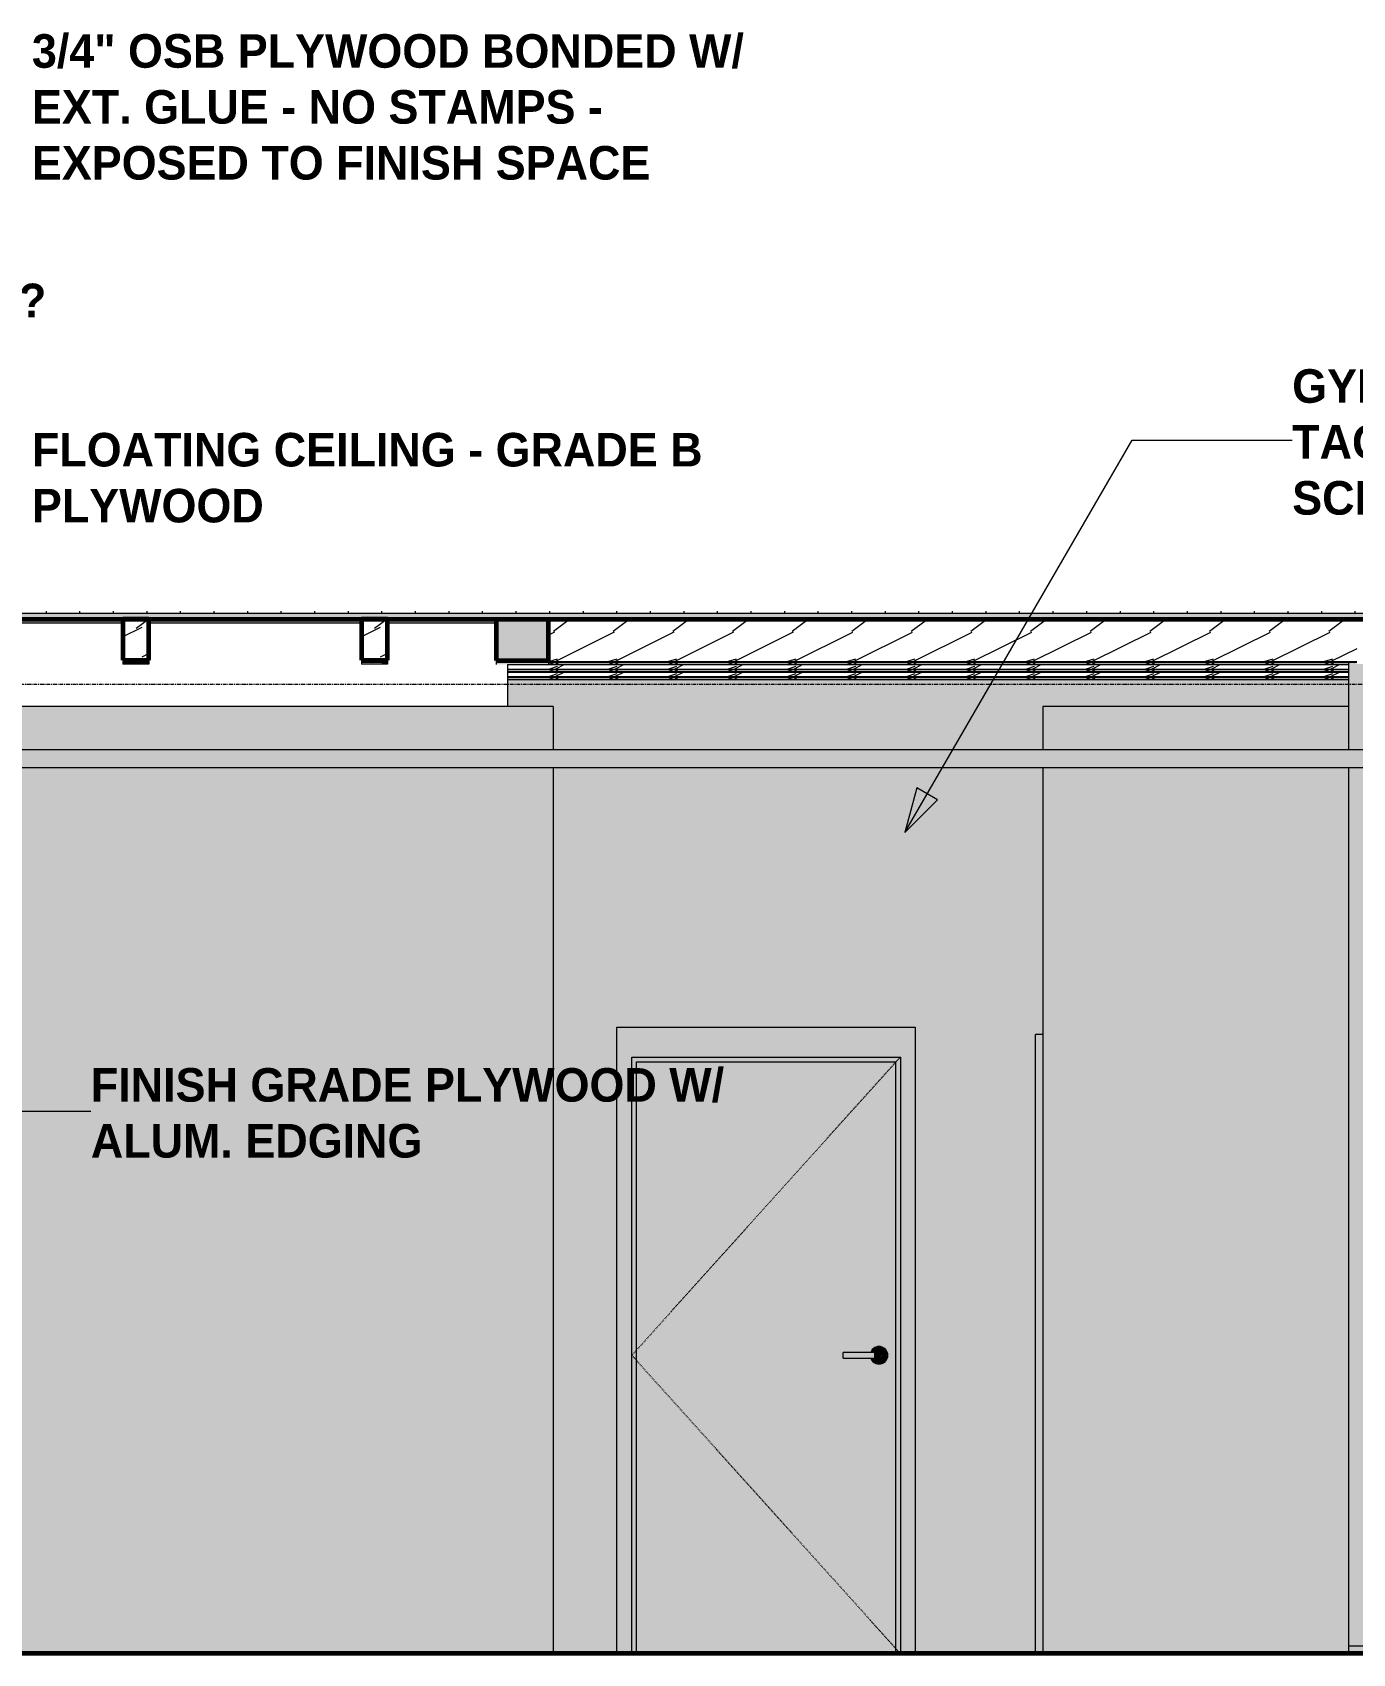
# Model space of a CAD drawing. Header units: inches. Extents: x -3547 to 1646, y 123 to 485.
# Drawn here: x -8.1 to 168.9, y 268 to 485.4 of the extents above; entities that cross this region are included whole.
import ezdxf

# ---------------------------------------------------------------- set-up
doc = ezdxf.new("R2010")
doc.units = ezdxf.units.IN
doc.header["$MEASUREMENT"] = 0
doc.linetypes.add('Dash 1_16_', pattern=[0.125, 0.0625, -0.0625])
doc.linetypes.add('Grid Line 1_2_', pattern=[0.875, 0.5, -0.125, 0.125, -0.125])
for name, color, linetype, lineweight in [('0-2', 7, 'Continuous', 9), ('0-3', 50, 'Continuous', 5), ('0-4', 10, 'Continuous', 18), ('A-DOOR', 31, 'Continuous', 18), ('A-DOOR-1', 31, 'Continuous', 9), ('A-DOOR-3', 254, 'Continuous', 18), ('A-DOOR-4', 21, 'Continuous', 18), ('A-DOOR-5', 7, 'Dash 1_16_', 9), ('A-DOOR-6', 7, 'Continuous', 9), ('A-DOOR-FRAM-2', 9, 'Continuous', 18), ('A-DOOR-FRAM-3', 7, 'Continuous', 9), ('A-FLOR-2', 250, 'Continuous', 60), ('A-FLOR-3', 10, 'Continuous', 18), ('A-FLOR-4', 53, 'Continuous', 5), ('A-FLOR-LEVL-1', 51, 'Grid Line 1_2_', 9), ('A-FLOR-MCUT-1', 10, 'Continuous', 18), ('A-FLOR-PATT-1', 7, 'Continuous', 9), ('A-FLOR-PATT-3', 253, 'Continuous', 9), ('A-ROOF-3', 10, 'Continuous', 18), ('G-ANNO-TEXT', 231, 'Continuous', 9), ('I-WALL', 2, 'Continuous', 18), ('I-WALL-1', 2, 'Continuous', 5), ('I-WALL-3', 10, 'Continuous', 18), ('I-WALL-4', 50, 'Continuous', 5), ('P-PIPE', 3, 'Continuous', 9), ('P-PIPE-1', 3, 'Continuous', 5), ('S-BEAM', 12, 'Continuous', 9), ('S-BEAM-1', 250, 'Continuous', 60), ('S-BEAM-2', 7, 'Continuous', 9), ('S-BEAM-3', 35, 'Continuous', 9)]:
    doc.layers.add(name, color=color, linetype=linetype, lineweight=lineweight)
doc.styles.add('Century Gothic_B', font='GOTHICB.TTF', dxfattribs={"height": 4.5})
pattern_1 = [(180.895, (-3333.067, 401.211), (22.0729628793, 0.3028179829), [3.199, -28.792]), (180.597, (-3328.269, 401.161), (-11.1935274815, -0.199640981), [7.997, -7.997]), (180.398, (-3328.269, 401.077), (-17.5921865517, -0.1782058647), [4.798, -19.193])]
pattern_2 = [(216.87, (-3333.067, 7.997), (23.9897714, 15.993643), [3.998, -35.986]), (206.565, (-3328.269, 5.598), (-7.99708, -7.996619), [8.941, -8.941]), (198.435, (-3328.269, 1.599), (-15.9938446, -7.997098), [5.058, -20.23])]

# ---------------------------------------------------------------- blocks, each defined once
blk = doc.blocks.new('CTR - 1st Phase - Shell_rvt-3-INTERIOR ELEVATION - CORRIDOR EAST _302_E_ - 3RD FLOOR - EAST WALL')
at = {"layer": 'A-FLOR-4'}
h = blk.add_hatch(color=256, dxfattribs=at)
h.paths.add_polyline_path([(-2796.02, 405.82), (-2787.57, 405.82), (-2787.57, 406.72), (-2816.07, 406.72), (-2816.07, 406.2), (-2796.02, 406.2), (-2796.02, 406.09)], flags=0)
h.paths.add_polyline_path([(-2779.65, 405.82), (-2755.57, 405.82), (-2755.57, 406.72), (-2784.07, 406.72), (-2784.07, 405.82), (-2780.24, 405.82)], flags=0)
h.paths.add_polyline_path([(-2752.07, 405.82), (-2747.74, 405.82), (-2747.74, 406.2), (-2723.57, 406.2), (-2723.57, 406.72), (-2752.07, 406.72), (-2752.07, 405.92)], flags=0)
h.paths.add_polyline_path([(-3198.1, 405.82), (-3171.57, 405.82), (-3171.57, 406.72), (-3200.07, 406.72), (-3200.07, 406.2), (-3199.22, 406.2), (-3199.22, 405.82)], flags=0)
h.paths.add_polyline_path([(-3104.07, 405.82), (-3075.57, 405.82), (-3075.57, 406.72), (-3104.07, 406.72), (-3104.07, 405.96)], flags=0)
h.paths.add_polyline_path([(-3139.57, 405.82), (-3139.57, 406.72), (-3168.07, 406.72), (-3168.07, 405.82), (-3141.37, 405.82)], flags=0)
h.paths.add_polyline_path([(-3136.07, 405.82), (-3107.57, 405.82), (-3107.57, 406.72), (-3136.07, 406.72), (-3136.07, 406.01)], flags=0)
h.paths.add_polyline_path([(-2488.87, 405.99), (-2460.37, 406.59), (-2460.37, 406.72), (-2488.87, 406.72), (-2488.87, 406.2)], flags=0)
h.paths.add_polyline_path([(-2492.37, 406.01), (-2492.37, 406.72), (-2656.07, 406.72), (-2656.07, 406.2), (-2641.5, 406.2), (-2641.5, 406.68), (-2634.5, 406.68), (-2634.5, 406.52), (-2526.12, 406.52), (-2526.12, 406.68), (-2519.12, 406.68), (-2519.12, 406.2), (-2501.3, 406.2), (-2492.69, 406.02)], flags=0)
h.paths.add_polyline_path([(-3072.07, 406.2), (-3043.57, 406.2), (-3043.57, 406.72), (-3072.07, 406.72), (-3072.07, 406.43)], flags=0)
h.paths.add_polyline_path([(-3040.07, 406.2), (-3011.57, 406.2), (-3011.57, 406.72), (-3040.07, 406.72), (-3040.07, 406.4)], flags=0)
h.paths.add_polyline_path([(-3008.07, 406.2), (-2979.57, 406.2), (-2979.57, 406.72), (-3008.07, 406.72), (-3008.07, 406.38)], flags=0)
h.paths.add_polyline_path([(-2976.07, 406.2), (-2947.57, 406.2), (-2947.57, 406.72), (-2976.07, 406.72), (-2976.07, 406.35)], flags=0)
h.paths.add_polyline_path([(-2944.07, 406.2), (-2915.57, 406.2), (-2915.57, 406.72), (-2944.07, 406.72), (-2944.07, 406.32)], flags=0)
h.paths.add_polyline_path([(-2912.07, 406.2), (-2883.57, 406.2), (-2883.57, 406.72), (-2912.07, 406.72), (-2912.07, 406.3)], flags=0)
h.paths.add_polyline_path([(-2880.07, 406.2), (-2851.57, 406.2), (-2851.57, 406.72), (-2880.07, 406.72), (-2880.07, 406.27)], flags=0)
h.paths.add_polyline_path([(-3401.67, 406.2), (-3363.57, 406.2), (-3363.57, 406.72), (-3407.67, 406.72), (-3407.67, 406.68), (-3401.67, 406.68)], flags=0)
h.paths.add_polyline_path([(-2844.57, 406.2), (-2819.57, 406.22), (-2819.57, 406.72), (-2848.07, 406.72), (-2848.07, 406.2)], flags=0)
h.paths.add_polyline_path([(-3232.07, 406.2), (-3203.57, 406.21), (-3203.57, 406.72), (-3232.07, 406.72), (-3232.07, 406.28)], flags=0)
h.paths.add_polyline_path([(-3235.57, 406.2), (-3235.57, 406.72), (-3264.07, 406.72), (-3264.07, 406.2), (-3236, 406.2)], flags=0)
h.paths.add_polyline_path([(-3267.57, 406.2), (-3267.57, 406.72), (-3296.07, 406.72), (-3296.07, 406.2), (-3268.62, 406.2)], flags=0)
h.paths.add_polyline_path([(-2659.57, 406.2), (-2659.57, 406.72), (-2688.07, 406.72), (-2688.07, 406.2), (-2681.47, 406.2)], flags=0)
h.paths.add_polyline_path([(-3299.57, 406.2), (-3299.57, 406.72), (-3328.07, 406.72), (-3328.07, 406.2), (-3301.24, 406.2)], flags=0)
h.paths.add_polyline_path([(-2691.57, 406.2), (-2691.57, 406.72), (-2720.07, 406.72), (-2720.07, 406.2), (-2714.09, 406.2)], flags=0)
h.paths.add_polyline_path([(-3331.57, 406.2), (-3331.57, 406.72), (-3360.07, 406.72), (-3360.07, 406.2), (-3333.86, 406.2)], flags=0)
h.paths.add_polyline_path([(-2456.87, 406.66), (-2454.01, 406.72), (-2456.87, 406.71), (-2456.87, 406.69)], flags=0)
at = {"layer": 'A-FLOR-PATT-1'}
h = blk.add_hatch(dxfattribs=at)
h.set_pattern_fill('FP_16', color=256, style=0, pattern_type=2)
h.set_pattern_definition([(0, (-3336.265, 0), (0, 2.399), []), (315, (-3336.265, 0), (2.3985062, 0), [3.393, -3.393]), (45, (-3336.265, 0), (2.3985062, 0), [3.393, -3.393])])
h.paths.add_polyline_path([(-2795.4, 406.72), (-2454.01, 406.72), (-2454.01, 407.47), (-3408.67, 407.47), (-3408.67, 406.72), (-2803.9, 406.72)], flags=0)
at = {"layer": 'A-FLOR-PATT-3'}
h = blk.add_hatch(dxfattribs=at)
h.set_pattern_fill('FP_15', color=256, style=0, pattern_type=2)
h.set_pattern_definition([(0, (-3336.265, 0), (0, 4.5), []), (90, (-3336.265, 0), (-4.5, 3e-16), [])])
h.paths.add_polyline_path([(-2454.01, 407.47), (-2454.01, 407.78), (-3408.67, 407.78), (-3408.67, 407.47), (-2485.76, 407.47)], flags=0)
at = {"layer": 'A-FLOR-2'}
for p, q in [((-3408.67, 406.72), (-2454.01, 406.72)), ((-2454.01, 268), (-3496.95, 268))]:
    blk.add_line(p, q, dxfattribs=at)
at = {"layer": 'A-FLOR-3'}
for p, q in [((-2720.07, 406.2), (-2691.57, 406.2)), ((-2688.07, 406.2), (-2659.57, 406.2)), ((-2656.07, 406.2), (-2641.5, 406.2))]:
    blk.add_line(p, q, dxfattribs=at)
at = {"layer": 'A-FLOR-MCUT-1'}
blk.add_line((-2454.01, 407.47), (-3408.67, 407.47), dxfattribs=at)
at = {"layer": 'A-ROOF-3'}
blk.add_line((-2640, 400.65), (-2640, 395), dxfattribs=at)
blk = doc.blocks.new('HOLLOW METAL - STAIR DOOR 3-0 x 6-8-2682975-INTERIOR ELEVATION - CORRIDOR EAST _302_E_ - 3RD FLOOR - EAST WALL')
at = {"layer": 'A-DOOR-3'}
for points in [[(-2590.18, 306.82), (-2589.87, 306.86), (-2589.59, 306.98), (-2589.34, 307.16), (-2589.16, 307.41), (-2589.04, 307.69), (-2589, 308), (-2589.04, 308.31), (-2589.16, 308.59), (-2589.34, 308.84), (-2589.59, 309.02), (-2589.87, 309.14), (-2590.18, 309.18), (-2590.48, 309.14), (-2590.77, 309.02), (-2591.01, 308.84), (-2591.2, 308.59), (-2591.27, 308.39), (-2590.26, 308.38), (-2590.28, 308.39), (-2590.12, 308.36), (-2590.02, 308.29), (-2589.97, 308.25), (-2589.91, 308.13), (-2589.9, 308.1), (-2589.88, 307.99), (-2589.93, 307.83), (-2589.98, 307.75), (-2590, 307.72), (-2590.13, 307.64), (-2590.21, 307.62), (-2590.38, 307.61), (-2590.45, 307.62), (-2591.28, 307.61), (-2591.2, 307.41), (-2591.01, 307.16), (-2590.77, 306.98), (-2590.48, 306.86)], [(-2590.87, 308), (-2590.87, 308.39), (-2595, 308.38), (-2595, 308), (-2591.36, 308)], [(-2591.31, 307.61), (-2590.87, 307.62), (-2590.87, 308), (-2595, 308), (-2595, 307.61), (-2591.35, 307.61)], [(-2590.68, 308), (-2589.88, 308), (-2589.91, 308.14), (-2589.98, 308.25), (-2590.06, 308.33), (-2590.16, 308.37), (-2590.19, 308.38), (-2590.37, 308.38), (-2590.47, 308.38), (-2590.87, 308.38), (-2590.87, 308), (-2590.75, 308)]]:
    blk.add_hatch(color=256, dxfattribs=at).paths.add_polyline_path(points, flags=0)
h = blk.add_hatch(color=256, dxfattribs=at)
h.paths.add_polyline_path([(-2590, 307.72), (-2589.91, 307.88), (-2589.9, 307.9), (-2589.9, 308), (-2589.93, 308), (-2589.99, 307.75)], flags=0)
h.paths.add_polyline_path([(-2590.87, 307.61), (-2590.83, 307.62), (-2590.17, 307.62), (-2590.07, 307.67), (-2590, 307.75), (-2589.93, 308), (-2590.87, 308), (-2590.87, 307.62)], flags=0)
at = {"layer": 'A-DOOR-4'}
h = blk.add_hatch(color=256, dxfattribs=at)
h.paths.add_polyline_path([(-2622.7, 268), (-2587.95, 268), (-2587.95, 347.37), (-2622.7, 347.37), (-2622.7, 277.25)], flags=0)
h.paths.add_polyline_path([(-2590.18, 306.82), (-2590.48, 306.86), (-2590.77, 306.98), (-2591.01, 307.16), (-2591.2, 307.41), (-2591.28, 307.61), (-2595, 307.62), (-2595, 308.39), (-2591.28, 308.4), (-2591.2, 308.59), (-2591.01, 308.84), (-2590.77, 309.02), (-2590.48, 309.14), (-2590.18, 309.18), (-2589.87, 309.14), (-2589.59, 309.02), (-2589.34, 308.84), (-2589.16, 308.59), (-2589.04, 308.31), (-2589, 308), (-2589.04, 307.69), (-2589.16, 307.41), (-2589.34, 307.16), (-2589.59, 306.98), (-2589.87, 306.86)], flags=0)
at = {"layer": 'A-DOOR-FRAM-2'}
for points in [[(-2625.32, 268), (-2623.32, 268), (-2623.32, 348), (-2587.32, 348), (-2587.32, 268), (-2585.32, 268), (-2585.32, 352), (-2625.32, 352), (-2625.32, 302.94)], [(-2622.7, 268), (-2622.7, 347.37), (-2587.95, 347.37), (-2587.95, 268), (-2587.32, 268), (-2587.32, 348), (-2623.32, 348), (-2623.32, 268)]]:
    blk.add_hatch(color=256, dxfattribs=at).paths.add_polyline_path(points, flags=0)
at = {"layer": 'A-DOOR-5'}
for p, q in [((-2587.32, 348), (-2623.32, 308)), ((-2623.32, 308), (-2587.32, 268))]:
    blk.add_line(p, q, dxfattribs=at)
at = {"layer": 'A-DOOR-6'}
for p, q in [((-2590.87, 308.39), (-2595, 308.39)), ((-2595, 308), (-2595, 308.39)), ((-2595, 307.61), (-2595, 308)), ((-2595, 307.61), (-2590.87, 307.61))]:
    blk.add_line(p, q, dxfattribs=at)
at = {"layer": 'A-DOOR-6', "flags": 128}
for points in [[(-2590.28, 308.39), (-2590.28, 308.39), (-2590.28, 308.39), (-2590.28, 308.39), (-2590.28, 308.39), (-2590.29, 308.39), (-2590.29, 308.39), (-2590.3, 308.39), (-2590.31, 308.39), (-2590.31, 308.39), (-2590.32, 308.39), (-2590.33, 308.39), (-2590.34, 308.39), (-2590.35, 308.39), (-2590.37, 308.39), (-2590.38, 308.39), (-2590.39, 308.39), (-2590.41, 308.39), (-2590.42, 308.39), (-2590.44, 308.39), (-2590.46, 308.39), (-2590.47, 308.39), (-2590.49, 308.39), (-2590.51, 308.39), (-2590.53, 308.39), (-2590.55, 308.39), (-2590.57, 308.39), (-2590.59, 308.39), (-2590.61, 308.39), (-2590.63, 308.39), (-2590.65, 308.39), (-2590.68, 308.39), (-2590.7, 308.39), (-2590.72, 308.39), (-2590.74, 308.39), (-2590.77, 308.39), (-2590.79, 308.39), (-2590.81, 308.39), (-2590.84, 308.39), (-2590.86, 308.39), (-2590.87, 308.39)], [(-2590.87, 307.61), (-2590.84, 307.61), (-2590.82, 307.61), (-2590.8, 307.61), (-2590.77, 307.61), (-2590.75, 307.61), (-2590.73, 307.61), (-2590.7, 307.61), (-2590.68, 307.61), (-2590.66, 307.61), (-2590.64, 307.61), (-2590.62, 307.61), (-2590.59, 307.61), (-2590.57, 307.61), (-2590.55, 307.61), (-2590.53, 307.61), (-2590.51, 307.61), (-2590.5, 307.61), (-2590.48, 307.61), (-2590.46, 307.61), (-2590.44, 307.61), (-2590.43, 307.61), (-2590.41, 307.61), (-2590.4, 307.61), (-2590.38, 307.61), (-2590.37, 307.61), (-2590.36, 307.61), (-2590.35, 307.61), (-2590.34, 307.61), (-2590.33, 307.61), (-2590.32, 307.61), (-2590.31, 307.61), (-2590.3, 307.61), (-2590.3, 307.61), (-2590.29, 307.61), (-2590.29, 307.61), (-2590.28, 307.61), (-2590.28, 307.61), (-2590.28, 307.61), (-2590.28, 307.61)]]:
    blk.add_lwpolyline(points, dxfattribs=at)
at = {"layer": 'A-DOOR-6'}
for start, end in [(0, 159.9124), (199.5633, 0)]:
    blk.add_arc((-2590.18, 308), 1.18, start, end, dxfattribs=at)
at = {"layer": 'A-DOOR-FRAM-3'}
for p, q in [((-2623.32, 268), (-2623.32, 348)), ((-2623.32, 348), (-2587.32, 348)), ((-2587.32, 348), (-2587.32, 268)), ((-2622.7, 268), (-2622.7, 347.37)), ((-2622.7, 347.37), (-2587.95, 347.37)), ((-2587.95, 347.37), (-2587.95, 268))]:
    blk.add_line(p, q, dxfattribs=at)
blk = doc.blocks.new('CTR - 1st Phase -Stairs _ Elevators_rvt-3-INTERIOR ELEVATION - CORRIDOR EAST _302_E_ - 3RD FLOOR - EAST WALL')
at = {"layer": 'I-WALL-4'}
h = blk.add_hatch(color=256, dxfattribs=at)
h.paths.add_polyline_path([(-2633.25, 268), (-2633.25, 386.81), (-2633.87, 386.81), (-2633.87, 268)], flags=0)
h.paths.add_polyline_path([(-2633.25, 389.19), (-2633.25, 398.62), (-2639.95, 398.62), (-2639.95, 400.59), (-2640, 400.59), (-2640, 395), (-2633.87, 395), (-2633.87, 389.19)], flags=0)
h = blk.add_hatch(color=256, dxfattribs=at)
h.paths.add_polyline_path([(-2583.62, 268), (-2569.2, 268), (-2569.2, 351), (-2568.2, 351), (-2568.2, 386.81), (-2633.25, 386.81), (-2633.25, 268), (-2625.32, 268), (-2625.32, 352), (-2585.32, 352), (-2585.32, 268)], flags=0)
h.paths.add_polyline_path([(-2568.2, 389.19), (-2568.2, 395), (-2527.25, 395), (-2527.25, 398.62), (-2633.25, 398.62), (-2633.25, 389.19), (-2571.38, 389.19)], flags=0)
at = {"layer": 'I-WALL-3'}
for p, q in [((-2625.32, 268), (-2625.32, 352)), ((-2625.32, 352), (-2585.32, 352)), ((-2585.32, 352), (-2585.32, 268))]:
    blk.add_line(p, q, dxfattribs=at)
at = {"layer": '0-4'}
blk.add_blockref('HOLLOW METAL - STAIR DOOR 3-0 x 6-8-2682975-INTERIOR ELEVATION - CORRIDOR EAST _302_E_ - 3RD FLOOR - EAST WALL', (0, 0), dxfattribs=at)
blk = doc.blocks.new('LVL-Laminated Veneer Lumber - _2_SISTERED 4X6 PINE-2262744-INTERIOR ELEVATION - CORRIDOR EAST _302_E_ - 3RD FLOOR - EAST WALL')
at = {"layer": 'S-BEAM-3'}
for points in [[(-2634.5, 401.18), (-2634.5, 406.68), (-2641.5, 406.68), (-2641.5, 401.18), (-2639.95, 401.18)], [(-2640, 400.59), (-2634.5, 400.59), (-2634.5, 401.18), (-2641.5, 401.18), (-2641.5, 400.65), (-2640, 400.65), (-2640, 400.62)]]:
    blk.add_hatch(color=256, dxfattribs=at).paths.add_polyline_path(points, flags=0)
at = {"layer": 'S-BEAM-1'}
for p, q in [((-2634.5, 406.68), (-2641.5, 406.68)), ((-2641.5, 406.68), (-2641.5, 401.18)), ((-2634.5, 401.18), (-2634.5, 406.68)), ((-2641.5, 401.18), (-2634.5, 401.18))]:
    blk.add_line(p, q, dxfattribs=at)
at = {"layer": 'S-BEAM-2'}
for p, q in [((-2641.5, 401.18), (-2641.5, 400.65)), ((-2634.5, 400.59), (-2640, 400.59)), ((-2634.5, 401.18), (-2634.5, 400.59))]:
    blk.add_line(p, q, dxfattribs=at)
blk = doc.blocks.new('LVL-Laminated Veneer Lumber - 4X6 S_ PINE - NO_ 1-2292660-INTERIOR ELEVATION - CORRIDOR EAST _302_E_ - 3RD FLOOR - EAST WALL')
at = {"layer": 'S-BEAM-2'}
h = blk.add_hatch(dxfattribs=at)
h.set_pattern_fill('FP_20', color=256, style=0, pattern_type=2)
h.set_pattern_definition([(216.864, (-3333.067, 7.975), (23.989846, 15.9899307), [3.998, -35.983]), (206.56, (-3328.269, 5.576), (-7.997778, -7.995921), [8.94, -8.94]), (198.431, (-3328.269, 1.579), (-15.994719, -7.995033), [5.058, -20.23])])
h.paths.add_polyline_path([(-2551, 401.02), (-2526.12, 401.02), (-2526.12, 406.52), (-2634.5, 406.52), (-2634.5, 401.02), (-2568.2, 401.02)], flags=0)
h = blk.add_hatch(dxfattribs=at)
h.set_pattern_fill('FP_21', color=256, style=0, pattern_type=2)
h.set_pattern_definition(pattern_1)
h.paths.add_polyline_path([(-2551, 400.95), (-2526.12, 400.95), (-2526.12, 401.02), (-2634.5, 401.02), (-2634.5, 400.95), (-2568.2, 400.95)], flags=0)
for p, q in [((-2634.5, 406.52), (-2526.12, 406.52)), ((-2634.5, 401.02), (-2526.12, 401.02)), ((-2634.5, 400.95), (-2526.12, 400.95))]:
    blk.add_line(p, q, dxfattribs=at)
blk = doc.blocks.new('LVL-Laminated Veneer Lumber - 4X6 S_ PINE - NO_ 1-2291758-INTERIOR ELEVATION - CORRIDOR EAST _302_E_ - 3RD FLOOR - EAST WALL')
at = {"layer": 'S-BEAM-2'}
h = blk.add_hatch(dxfattribs=at)
h.set_pattern_fill('FP_22', color=256, style=0, pattern_type=2)
h.set_pattern_definition([(216.864, (-3333.067, 7.642), (23.989846, 15.9899307), [3.998, -35.983]), (206.56, (-3328.269, 5.243), (-7.997778, -7.995921), [8.94, -8.94]), (198.431, (-3328.269, 1.245), (-15.994719, -7.995033), [5.058, -20.23])])
h.paths.add_polyline_path([(-2630.59, 400.69), (-2527.25, 400.69), (-2527.25, 400.95), (-2634.5, 400.95), (-2634.5, 400.69), (-2632.81, 400.69)], flags=0)
h = blk.add_hatch(dxfattribs=at)
h.set_pattern_fill('FP_21', color=256, style=0, pattern_type=2)
h.set_pattern_definition(pattern_1)
h.paths.add_polyline_path([(-2527.25, 400.62), (-2527.25, 400.69), (-2634.5, 400.69), (-2634.5, 400.62), (-2551, 400.62)], flags=0)
for p, q in [((-2634.5, 400.69), (-2527.25, 400.69)), ((-2634.5, 400.62), (-2527.25, 400.62))]:
    blk.add_line(p, q, dxfattribs=at)
blk = doc.blocks.new('LVL-Laminated Veneer Lumber - 4X6 S_ PINE - NO_ 1-V50-INTERIOR ELEVATION - CORRIDOR EAST _302_E_ - 3RD FLOOR - EAST WALL')
at = {"layer": 'S-BEAM-2'}
h = blk.add_hatch(dxfattribs=at)
h.set_pattern_fill('FP_23', color=256, style=0, pattern_type=2)
h.set_pattern_definition([(216.864, (-3333.067, 6.975), (23.989846, 15.9899307), [3.998, -35.983]), (206.56, (-3328.269, 4.577), (-7.997778, -7.995921), [8.94, -8.94]), (198.431, (-3328.269, 0.579), (-15.994719, -7.995033), [5.058, -20.23])])
h.paths.add_polyline_path([(-2632.71, 400.02), (-2527.25, 400.02), (-2527.25, 400.62), (-2634.5, 400.62), (-2634.5, 400.59), (-2639.95, 400.59), (-2639.95, 400.02), (-2633.04, 400.02)], flags=0)
h = blk.add_hatch(dxfattribs=at)
h.set_pattern_fill('FP_21', color=256, style=0, pattern_type=2)
h.set_pattern_definition(pattern_1)
h.paths.add_polyline_path([(-2551, 399.95), (-2527.25, 399.95), (-2527.25, 400.02), (-2639.95, 400.02), (-2639.95, 399.95), (-2568.2, 399.95)], flags=0)
for p, q in [((-2639.95, 400.02), (-2639.95, 400.59)), ((-2639.95, 399.95), (-2639.95, 400.02)), ((-2639.95, 400.02), (-2527.25, 400.02)), ((-2639.95, 399.95), (-2527.25, 399.95))]:
    blk.add_line(p, q, dxfattribs=at)
blk = doc.blocks.new('LVL-Laminated Veneer Lumber - 4X6 S_ PINE - NO_ 1-2260085-INTERIOR ELEVATION - CORRIDOR EAST _302_E_ - 3RD FLOOR - EAST WALL')
at = {"layer": 'S-BEAM-2'}
h = blk.add_hatch(dxfattribs=at)
h.set_pattern_fill('FP_24', color=256, style=0, pattern_type=2)
h.set_pattern_definition([(216.864, (-3333.067, 6.642), (23.989846, 15.9899307), [3.998, -35.983]), (206.56, (-3328.269, 4.243), (-7.997778, -7.995921), [8.94, -8.94]), (198.431, (-3328.269, 0.246), (-15.994719, -7.995033), [5.058, -20.23])])
h.paths.add_polyline_path([(-2551, 399.69), (-2527.25, 399.69), (-2527.25, 399.95), (-2639.95, 399.95), (-2639.95, 399.69), (-2568.2, 399.69)], flags=0)
h = blk.add_hatch(dxfattribs=at)
h.set_pattern_fill('FP_21', color=256, style=0, pattern_type=2)
h.set_pattern_definition(pattern_1)
h.paths.add_polyline_path([(-2551, 399.62), (-2527.25, 399.62), (-2527.25, 399.69), (-2639.95, 399.69), (-2639.95, 399.62), (-2568.2, 399.62)], flags=0)
for p, q in [((-2639.95, 399.69), (-2639.95, 399.95)), ((-2639.95, 399.62), (-2639.95, 399.69)), ((-2639.95, 399.69), (-2527.25, 399.69)), ((-2639.95, 399.62), (-2527.25, 399.62))]:
    blk.add_line(p, q, dxfattribs=at)
blk = doc.blocks.new('LVL-Laminated Veneer Lumber - 4X6 S_ PINE - NO_ 1-V51-INTERIOR ELEVATION - CORRIDOR EAST _302_E_ - 3RD FLOOR - EAST WALL')
at = {"layer": 'S-BEAM-2'}
h = blk.add_hatch(dxfattribs=at)
h.set_pattern_fill('FP_25', color=256, style=0, pattern_type=2)
h.set_pattern_definition([(216.864, (-3333.067, 5.975), (23.989846, 15.9899307), [3.998, -35.983]), (206.56, (-3328.269, 3.577), (-7.997778, -7.995921), [8.94, -8.94]), (198.431, (-3328.269, -0.421), (-15.994719, -7.995033), [5.058, -20.23])])
h.paths.add_polyline_path([(-2551, 399.02), (-2527.25, 399.02), (-2527.25, 399.62), (-2639.95, 399.62), (-2639.95, 399.02), (-2568.2, 399.02)], flags=0)
h = blk.add_hatch(dxfattribs=at)
h.set_pattern_fill('FP_21', color=256, style=0, pattern_type=2)
h.set_pattern_definition(pattern_1)
h.paths.add_polyline_path([(-2551, 398.95), (-2527.25, 398.95), (-2527.25, 399.02), (-2639.95, 399.02), (-2639.95, 398.95), (-2568.2, 398.95)], flags=0)
for p, q in [((-2639.95, 399.02), (-2639.95, 399.62)), ((-2639.95, 398.95), (-2639.95, 399.02)), ((-2639.95, 399.02), (-2527.25, 399.02)), ((-2639.95, 398.95), (-2527.25, 398.95))]:
    blk.add_line(p, q, dxfattribs=at)
blk = doc.blocks.new('LVL-Laminated Veneer Lumber - 4X6 S_ PINE - NO_ 1-V52-INTERIOR ELEVATION - CORRIDOR EAST _302_E_ - 3RD FLOOR - EAST WALL')
at = {"layer": 'S-BEAM-2'}
h = blk.add_hatch(dxfattribs=at)
h.set_pattern_fill('FP_26', color=256, style=0, pattern_type=2)
h.set_pattern_definition([(216.864, (-3333.067, 5.642), (23.989846, 15.9899307), [3.998, -35.983]), (206.56, (-3328.269, 3.243), (-7.997778, -7.995921), [8.94, -8.94]), (198.431, (-3328.269, -0.754), (-15.994719, -7.995033), [5.058, -20.23])])
h.paths.add_polyline_path([(-2551, 398.69), (-2527.25, 398.69), (-2527.25, 398.95), (-2639.95, 398.95), (-2639.95, 398.69), (-2568.2, 398.69)], flags=0)
h = blk.add_hatch(dxfattribs=at)
h.set_pattern_fill('FP_21', color=256, style=0, pattern_type=2)
h.set_pattern_definition(pattern_1)
h.paths.add_polyline_path([(-2527.25, 398.62), (-2527.25, 398.69), (-2639.95, 398.69), (-2639.95, 398.62), (-2551, 398.62)], flags=0)
for p, q in [((-2639.95, 398.69), (-2639.95, 398.95)), ((-2639.95, 398.62), (-2639.95, 398.69)), ((-2639.95, 398.69), (-2527.25, 398.69)), ((-2639.95, 398.62), (-2527.25, 398.62))]:
    blk.add_line(p, q, dxfattribs=at)
blk = doc.blocks.new('LVL-Laminated Veneer Lumber - 4X6 S_ PINE - NO_ 1-2345124-INTERIOR ELEVATION - CORRIDOR EAST _302_E_ - 3RD FLOOR - EAST WALL')
at = {"layer": 'S-BEAM'}
h = blk.add_hatch(dxfattribs=at)
h.set_pattern_fill('FP_27', color=256, style=0, pattern_type=2)
h.set_pattern_definition(pattern_2)
h.paths.add_polyline_path([(-2659.57, 401.22), (-2656.07, 401.22), (-2656.07, 406.72), (-2659.57, 406.72), (-2659.57, 406.2)], flags=0)
at = {"layer": 'S-BEAM-2'}
h = blk.add_hatch(dxfattribs=at)
h.set_pattern_fill('FP_21', color=256, style=0, pattern_type=2)
h.set_pattern_definition(pattern_1)
h.paths.add_polyline_path([(-2656.07, 400.7), (-2656.07, 401.22), (-2659.57, 401.22), (-2659.57, 400.7)], flags=0)
at = {"layer": 'S-BEAM-1'}
for p, q in [((-2656.07, 406.72), (-2659.57, 406.72)), ((-2659.57, 406.72), (-2659.57, 401.22)), ((-2656.07, 401.22), (-2656.07, 406.72)), ((-2659.57, 401.22), (-2656.07, 401.22))]:
    blk.add_line(p, q, dxfattribs=at)
at = {"layer": 'S-BEAM-2'}
for p, q in [((-2659.57, 401.22), (-2659.57, 400.7)), ((-2656.07, 400.7), (-2659.57, 400.7)), ((-2656.07, 401.22), (-2656.07, 400.7))]:
    blk.add_line(p, q, dxfattribs=at)
blk = doc.blocks.new('LVL-Laminated Veneer Lumber - 4X6 S_ PINE - NO_ 1-V53-INTERIOR ELEVATION - CORRIDOR EAST _302_E_ - 3RD FLOOR - EAST WALL')
at = {"layer": 'S-BEAM'}
h = blk.add_hatch(dxfattribs=at)
h.set_pattern_fill('FP_27', color=256, style=0, pattern_type=2)
h.set_pattern_definition(pattern_2)
h.paths.add_polyline_path([(-2691.57, 401.22), (-2688.07, 401.22), (-2688.07, 406.72), (-2691.57, 406.72), (-2691.57, 406.2)], flags=0)
at = {"layer": 'S-BEAM-2'}
h = blk.add_hatch(dxfattribs=at)
h.set_pattern_fill('FP_21', color=256, style=0, pattern_type=2)
h.set_pattern_definition(pattern_1)
h.paths.add_polyline_path([(-2688.07, 400.7), (-2688.07, 401.22), (-2691.57, 401.22), (-2691.57, 400.7)], flags=0)
at = {"layer": 'S-BEAM-1'}
for p, q in [((-2688.07, 406.72), (-2691.57, 406.72)), ((-2691.57, 406.72), (-2691.57, 401.22)), ((-2688.07, 401.22), (-2688.07, 406.72)), ((-2691.57, 401.22), (-2688.07, 401.22))]:
    blk.add_line(p, q, dxfattribs=at)
at = {"layer": 'S-BEAM-2'}
for p, q in [((-2691.57, 401.22), (-2691.57, 400.7)), ((-2688.07, 400.7), (-2691.57, 400.7)), ((-2688.07, 401.22), (-2688.07, 400.7))]:
    blk.add_line(p, q, dxfattribs=at)
blk = doc.blocks.new('CTR - 1st Phase - Structure_rvt-3-INTERIOR ELEVATION - CORRIDOR EAST _302_E_ - 3RD FLOOR - EAST WALL')
at = {"layer": '0-2'}
for name in ['LVL-Laminated Veneer Lumber - 4X6 S_ PINE - NO_ 1-V53-INTERIOR ELEVATION - CORRIDOR EAST _302_E_ - 3RD FLOOR - EAST WALL', 'LVL-Laminated Veneer Lumber - 4X6 S_ PINE - NO_ 1-2345124-INTERIOR ELEVATION - CORRIDOR EAST _302_E_ - 3RD FLOOR - EAST WALL', 'LVL-Laminated Veneer Lumber - _2_SISTERED 4X6 PINE-2262744-INTERIOR ELEVATION - CORRIDOR EAST _302_E_ - 3RD FLOOR - EAST WALL', 'LVL-Laminated Veneer Lumber - 4X6 S_ PINE - NO_ 1-2292660-INTERIOR ELEVATION - CORRIDOR EAST _302_E_ - 3RD FLOOR - EAST WALL', 'LVL-Laminated Veneer Lumber - 4X6 S_ PINE - NO_ 1-V50-INTERIOR ELEVATION - CORRIDOR EAST _302_E_ - 3RD FLOOR - EAST WALL', 'LVL-Laminated Veneer Lumber - 4X6 S_ PINE - NO_ 1-2291758-INTERIOR ELEVATION - CORRIDOR EAST _302_E_ - 3RD FLOOR - EAST WALL', 'LVL-Laminated Veneer Lumber - 4X6 S_ PINE - NO_ 1-2260085-INTERIOR ELEVATION - CORRIDOR EAST _302_E_ - 3RD FLOOR - EAST WALL', 'LVL-Laminated Veneer Lumber - 4X6 S_ PINE - NO_ 1-V51-INTERIOR ELEVATION - CORRIDOR EAST _302_E_ - 3RD FLOOR - EAST WALL', 'LVL-Laminated Veneer Lumber - 4X6 S_ PINE - NO_ 1-V52-INTERIOR ELEVATION - CORRIDOR EAST _302_E_ - 3RD FLOOR - EAST WALL']:
    blk.add_blockref(name, (0, 0), dxfattribs=at)
blk = doc.blocks.new('HOLLOW METAL - DOUBLE - HM - METAL LEAF - 20 MIN_ - 6-0 x 6-8-2194248-INTERIOR ELEVATION - CORRIDOR EAST _302_E_ - 3RD FLOOR - EAST WALL')
at = {"layer": 'A-DOOR'}
blk.add_hatch(color=256, dxfattribs=at).paths.add_polyline_path([(-2568.2, 268), (-2568.2, 351), (-2569.2, 351), (-2569.2, 268), (-2568.92, 268)], flags=0)
at = {"layer": 'A-DOOR-1'}
for p in [(-2569.2, 268), (-2568.2, 351)]:
    blk.add_line(p, (-2569.2, 351), dxfattribs=at)

msp = doc.modelspace()

# ---------------------------------------------------------------- hatches: boundary and pattern name
at = {"layer": 'G-ANNO-TEXT'}
msp.add_hatch(color=256, dxfattribs=at).paths.add_polyline_path([(108.83, 378.09), (113.23, 382.48), (110.45, 384.09)], flags=0)
at = {"layer": 'I-WALL-1'}
h = msp.add_hatch(color=256, dxfattribs=at)
h.paths.add_polyline_path([(184.48, 269), (184.48, 386.81), (168.31, 386.81), (168.31, 269), (177.19, 269)], flags=0)
h.paths.add_polyline_path([(177.18, 389.19), (184.48, 389.19), (184.48, 401), (176.44, 401), (176.44, 400.68), (169.44, 400.68), (169.44, 400.95), (168.31, 400.95), (168.31, 389.19), (173.11, 389.19)], flags=0)
h = msp.add_hatch(color=256, dxfattribs=at)
h.paths.add_polyline_path([(-18.53, 268), (53.81, 268), (53.81, 386.81), (-23.21, 386.81), (-23.21, 268)], flags=0)
h.paths.add_polyline_path([(-2.22, 389.19), (53.81, 389.19), (53.81, 395), (-23.21, 395), (-23.21, 389.19), (-6.3, 389.19)], flags=0)
h = msp.add_hatch(color=256, dxfattribs=at)
h.paths.add_polyline_path([(53.81, 268), (61.69, 268), (61.69, 386.81), (53.81, 386.81), (53.81, 302.94)], flags=0)
h.paths.add_polyline_path([(55.56, 389.19), (61.69, 389.19), (61.69, 395), (53.81, 395), (53.81, 389.19), (54.86, 389.19)], flags=0)
h = msp.add_hatch(color=256, dxfattribs=at)
h.paths.add_polyline_path([(168.31, 268), (168.31, 386.81), (127.36, 386.81), (127.36, 268)], flags=0)
h.paths.add_polyline_path([(140.49, 389.19), (168.31, 389.19), (168.31, 395), (127.36, 395), (127.36, 389.19), (136.41, 389.19)], flags=0)
msp.add_hatch(color=256, dxfattribs=at).paths.add_polyline_path([(177.18, 268), (184.48, 268), (184.48, 269), (168.31, 269), (168.31, 268)], flags=0)
at = {"layer": 'P-PIPE-1'}
h = msp.add_hatch(color=256, dxfattribs=at)
h.paths.add_polyline_path([(-757.66, 388), (-713.11, 388.01), (-713.11, 389.19), (-757.66, 389.19), (-757.66, 388.13)], flags=0)
h.paths.add_polyline_path([(-230.56, 388), (230.82, 388), (230.77, 388.33), (230.64, 388.61), (230.45, 388.85), (230.19, 389.04), (229.91, 389.15), (229.63, 389.19), (-712.11, 389.19), (-712.11, 388), (-234.63, 388)], flags=0)
h = msp.add_hatch(color=256, dxfattribs=at)
h.paths.add_polyline_path([(-757.66, 386.81), (-713.11, 386.81), (-713.11, 388), (-757.66, 388), (-757.66, 386.84)], flags=0)
h.paths.add_polyline_path([(-303.95, 386.81), (229.65, 386.82), (229.96, 386.86), (230.24, 386.99), (230.48, 387.18), (230.67, 387.43), (230.78, 387.71), (230.82, 388), (-712.11, 387.99), (-712.11, 386.81), (-308.03, 386.81)], flags=0)

# ---------------------------------------------------------------- linework, layer by layer
at = {"layer": 'A-FLOR-LEVL-1'}
for p, q in [((-849.74, 398), (290.8, 398)), ((-849.74, 268), (290.8, 268))]:
    msp.add_line(p, q, dxfattribs=at)
at = {"layer": 'G-ANNO-TEXT'}
for p, q in [((108.83, 378.09), (139.32, 430.73)), ((139.32, 430.73), (160.78, 430.73)), ((110.45, 384.09), (108.83, 378.09)), ((113.23, 382.48), (110.45, 384.09)), ((108.83, 378.09), (113.23, 382.48)), ((-12.47, 340.75), (-0.3, 340.75))]:
    msp.add_line(p, q, dxfattribs=at)
at = {"layer": 'I-WALL'}
for p, q in [((168.31, 400.95), (168.31, 389.19)), ((61.69, 395), (-23.21, 395)), ((61.69, 395), (61.69, 389.19)), ((168.31, 395), (127.36, 395)), ((127.36, 395), (127.36, 389.19)), ((61.69, 386.81), (61.69, 268)), ((127.36, 386.81), (127.36, 268)), ((168.31, 386.81), (168.31, 268)), ((206.16, 269), (168.31, 269))]:
    msp.add_line(p, q, dxfattribs=at)
at = {"layer": 'P-PIPE'}
for p, q in [((230.72, 389.19), (-712.11, 389.19)), ((-712.11, 386.81), (230.72, 386.81))]:
    msp.add_line(p, q, dxfattribs=at)

# ---------------------------------------------------------------- block references
at = {"layer": '0-3'}
for name in ['CTR - 1st Phase - Shell_rvt-3-INTERIOR ELEVATION - CORRIDOR EAST _302_E_ - 3RD FLOOR - EAST WALL', 'CTR - 1st Phase - Structure_rvt-3-INTERIOR ELEVATION - CORRIDOR EAST _302_E_ - 3RD FLOOR - EAST WALL', 'CTR - 1st Phase -Stairs _ Elevators_rvt-3-INTERIOR ELEVATION - CORRIDOR EAST _302_E_ - 3RD FLOOR - EAST WALL']:
    msp.add_blockref(name, (2695.56, 0), dxfattribs=at)
at = {"layer": 'A-DOOR'}
msp.add_blockref('HOLLOW METAL - DOUBLE - HM - METAL LEAF - 20 MIN_ - 6-0 x 6-8-2194248-INTERIOR ELEVATION - CORRIDOR EAST _302_E_ - 3RD FLOOR - EAST WALL', (2695.56, 0), dxfattribs=at)

# ---------------------------------------------------------------- texts
at = {"layer": 'G-ANNO-TEXT', "char_height": 4.5, "attachment_point": 1, "style": 'Century Gothic_B'}
for s, insert, width in [('3/4" OSB PLYWOOD BONDED W/', (-8.2, 485.16), 118.9275), ('EXT. GLUE - NO STAMPS -', (-8.2, 477.66), 91.3545), ('EXPOSED TO FINISH SPACE', (-8.2, 470.16), 97.4145), ('\\fCentury Gothic|b1|i0|c0|p34|;?', (-9.95, 451.71), 4.3935), ("GYP. BD (TYPE X) - (SEE 'WALL", (160.78, 440.23), 107.565), ("TAG' & 'LAYER MATERIAL", (160.78, 432.73), 88.779), ('FLOATING CEILING - GRADE B', (-8.2, 431.69), 109.383), ('PLYWOOD', (-8.2, 424.19), 38.0265), ("SCHEDULE' FOR DETAILS)", (160.78, 425.23), 88.9305), ('FINISH GRADE PLYWOOD W/', (-0.3, 346.51), 104.232), ('ALUM. EDGING', (-0.3, 339.01), 55.752)]:
    msp.add_mtext(s, dxfattribs=dict(at, insert=insert, width=width))

doc.saveas('drawing.dxf')
